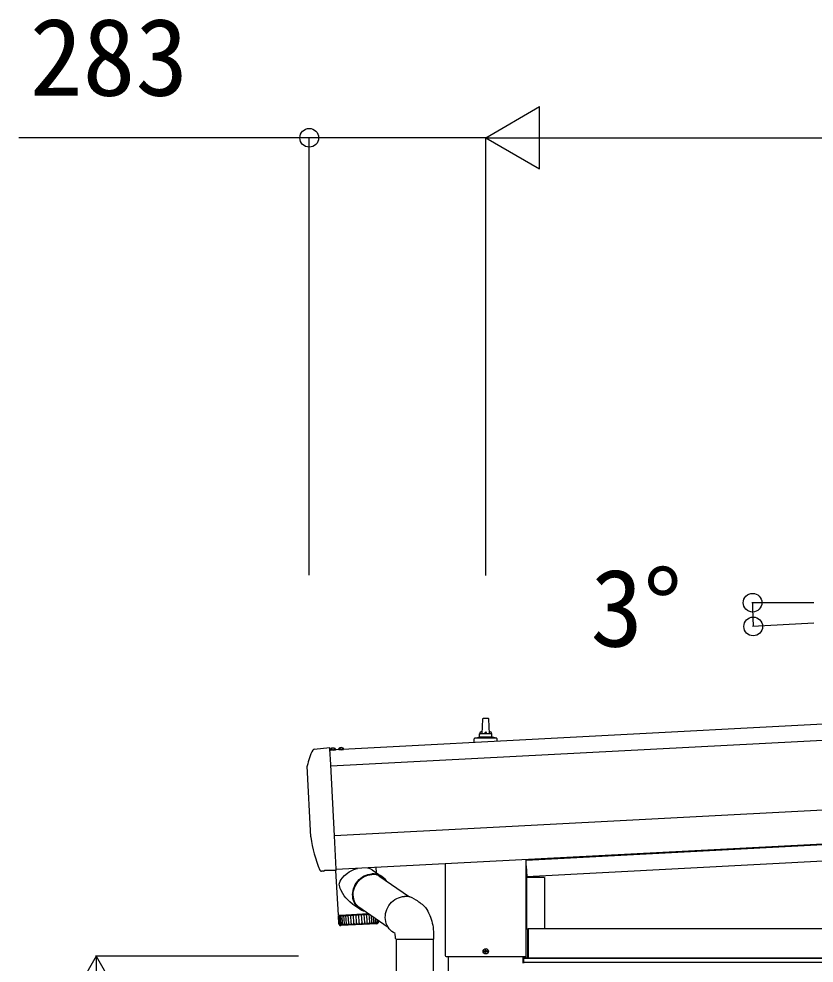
# Model space of a CAD drawing. Units: millimetres, scale not verified. Extents: x -8750 to 8750, y -13000 to 12944.
# Drawn here: x 3666 to 4942, y 5376 to 6890 of the extents above; entities that cross this region are included whole.
import ezdxf
from ezdxf.enums import TextEntityAlignment as Align

# ---------------------------------------------------------------- set-up
doc = ezdxf.new("R2010")
doc.units = ezdxf.units.MM
doc.header["$LTSCALE"] = 70
doc.layers.add('0-4_YKK_A1', color=4, linetype='Continuous')
doc.layers.add('0-5_YKK_D', color=6, linetype='Continuous')
doc.styles.add('ＭＳ ゴシック', font='')
doc.styles.get('ＭＳ ゴシック').set_extended_font_data('MS Gothic')

msp = doc.modelspace()

# ---------------------------------------------------------------- linework, layer by layer
at = {"layer": '0-4_YKK_A1'}
for p, q in [((6095.7, 5819.09), (4165.37, 5717.93)), ((6161.86, 5796.72), (4166.72, 5692.16)), ((4409.93, 5767.42), (4409.2, 5743.89)), ((4419.47, 5768.39), (4410.93, 5768.39)), ((4421.2, 5743.89), (4420.47, 5767.42)), ((4397.71, 5737.08), (4404.44, 5738.71)), ((4425.58, 5738.89), (4404.82, 5738.89)), ((4405.2, 5739.68), (4405.2, 5743.89)), ((4424.2, 5743.89), (4406.2, 5743.89)), ((4425.2, 5739.68), (4425.2, 5743.89)), ((4432.69, 5737.08), (4425.96, 5738.71)), ((4140.15, 5719.49), (4165, 5722.1)), ((4165.15, 5722.11), (4165.15, 5722.12)), ((4165.22, 5720.81), (4165.15, 5722.11)), ((4396.95, 5730.08), (4396.95, 5736.11)), ((4433.07, 5736.89), (4397.33, 5736.89)), ((4433.45, 5732), (4433.45, 5736.11)), ((4166.43, 5718.48), (4166.55, 5719.46)), ((4166.43, 5718.48), (4166.55, 5717.99)), ((4166.55, 5717.99), (4174.18, 5718.39)), ((4167.93, 5720.64), (4169.21, 5718.39)), ((4169.21, 5718.39), (4170.38, 5717.84)), ((4171.49, 5718.51), (4170.38, 5717.84)), ((4172.53, 5720.88), (4171.49, 5718.51)), ((4174.25, 5718.89), (4174.02, 5719.86)), ((4179.41, 5719.16), (4179.54, 5720.14)), ((4179.41, 5719.16), (4179.53, 5718.67)), ((4179.53, 5718.67), (4187.17, 5719.07)), ((4180.92, 5721.32), (4182.19, 5719.07)), ((4182.19, 5719.07), (4183.37, 5718.52)), ((4184.48, 5719.19), (4183.37, 5718.52)), ((4185.51, 5721.56), (4184.48, 5719.19)), ((4187.23, 5719.57), (4187, 5720.54)), ((4134.77, 5578.62), (4128.82, 5692.04)), ((4166.62, 5694.02), (4166.58, 5694.8)), ((4172.57, 5580.6), (4166.62, 5694.02)), ((6173.55, 5685.47), (4172.57, 5580.6)), ((6179.24, 5631.41), (4175.41, 5526.39)), ((4480.2, 5541.45), (6157.7, 5629.36)), ((6172.08, 5603.58), (4481.1, 5514.96)), ((4172.58, 5580.39), (4172.57, 5580.6)), ((4175.38, 5527.03), (4172.58, 5580.39)), ((4480.12, 5388.4), (4480.12, 5542.36)), ((4480.2, 5388.4), (4480.2, 5542.36)), ((4175.49, 5524.89), (4175.48, 5525.08)), ((4233.23, 5525.99), (4249.29, 5514.93)), ((4238.92, 5529.72), (4239.34, 5521.78)), ((4350.2, 5535.55), (4350.2, 5388.4)), ((4350.28, 5535.55), (4350.28, 5388.4)), ((4480.2, 5532.1), (4481.1, 5514.96)), ((4155.54, 5523.85), (4151.92, 5523.85)), ((4156.92, 5524.84), (4156.27, 5524.16)), ((4175.49, 5524.89), (4156.54, 5524.84)), ((4178.84, 5453.27), (4175.09, 5524.89)), ((4243.97, 5516.47), (4293.02, 5482.68)), ((4480.7, 5513.9), (4480.7, 5431.4)), ((4509.5, 5513.9), (4480.7, 5513.9)), ((4509.5, 5513.9), (4509.5, 5431.4)), ((4213.45, 5462.88), (4202.24, 5470.6)), ((4258.85, 5433.73), (4210.11, 5467.3)), ((4178.84, 5453.27), (4181.99, 5453.43)), ((4179.16, 5452.28), (4178.96, 5452.27)), ((4179.87, 5439.16), (4178.96, 5452.27)), ((4179.16, 5452.28), (4179.61, 5452.31)), ((4180.47, 5438.98), (4179.53, 5452.3)), ((4179.83, 5452.32), (4179.54, 5452.3)), ((4179.83, 5452.32), (4180.79, 5452.37)), ((4181.1, 5452.39), (4180.7, 5452.36)), ((4181.65, 5438.84), (4180.7, 5452.37)), ((4181.1, 5452.39), (4182.18, 5452.44)), ((4181.99, 5453.43), (4226.83, 5455.78)), ((4182.18, 5452.44), (4182.58, 5452.46)), ((4183.4, 5438.59), (4182.43, 5452.46)), ((4182.95, 5452.48), (4182.44, 5452.46)), ((4182.95, 5452.48), (4184.13, 5452.54)), ((4183.41, 5452.51), (4183.34, 5453.5)), ((4184.13, 5452.54), (4184.65, 5452.57)), ((4184.65, 5452.57), (4184.7, 5452.57)), ((4185.34, 5452.61), (4184.7, 5452.57)), ((4185.76, 5439.56), (4185.02, 5452.59)), ((4185.34, 5452.61), (4186.61, 5452.67)), ((4186.05, 5453.65), (4186.11, 5452.65)), ((4186.61, 5452.67), (4187.23, 5452.71)), ((4187.23, 5452.71), (4187.47, 5452.72)), ((4188.23, 5452.76), (4187.47, 5452.72)), ((4188.58, 5439.71), (4187.85, 5452.74)), ((4188.23, 5452.76), (4189.55, 5452.83)), ((4189.55, 5452.83), (4190.28, 5452.87)), ((4190.28, 5452.87), (4190.7, 5452.89)), ((4191.56, 5452.93), (4190.7, 5452.89)), ((4191.85, 5439.88), (4191.13, 5452.91)), ((4191.56, 5452.93), (4192.91, 5453)), ((4192.91, 5453), (4193.72, 5453.05)), ((4193.72, 5453.05), (4194.32, 5453.08)), ((4195.27, 5453.13), (4194.32, 5453.08)), ((4195.51, 5440.07), (4194.79, 5453.1)), ((4195.27, 5453.13), (4196.62, 5453.2)), ((4196.62, 5453.2), (4197.5, 5453.24)), ((4197.5, 5453.24), (4198.26, 5453.28)), ((4199.28, 5453.34), (4198.26, 5453.28)), ((4199.48, 5440.28), (4198.77, 5453.31)), ((4199.28, 5453.34), (4200.61, 5453.41)), ((4200.61, 5453.41), (4201.54, 5453.46)), ((4201.54, 5453.46), (4202.45, 5453.5)), ((4203.51, 5453.56), (4202.45, 5453.5)), ((4203.68, 5440.5), (4202.98, 5453.53)), ((4205.76, 5453.68), (4206.8, 5453.73)), ((4207.87, 5453.79), (4206.8, 5453.73)), ((4208.03, 5440.73), (4207.33, 5453.76)), ((4207.89, 5453.79), (4207.87, 5453.79)), ((4210.08, 5453.9), (4211.22, 5453.96)), ((4212.18, 5454.01), (4211.22, 5453.96)), ((4212.46, 5440.96), (4211.7, 5453.99)), ((4212.33, 5454.02), (4212.18, 5454.01)), ((4212.33, 5454.02), (4213.43, 5454.08)), ((4213.43, 5454.08), (4214.41, 5454.13)), ((4214.41, 5454.13), (4215.65, 5454.2)), ((4216.48, 5454.24), (4215.65, 5454.2)), ((4216.86, 5441.19), (4216.06, 5454.22)), ((4216.73, 5454.25), (4216.48, 5454.24)), ((4216.73, 5454.25), (4217.72, 5454.3)), ((4217.72, 5454.3), (4218.67, 5454.35)), ((4218.67, 5454.35), (4219.97, 5454.42)), ((4220.68, 5454.46), (4219.97, 5454.42)), ((4221.16, 5441.41), (4220.33, 5454.44)), ((4221.02, 5454.48), (4220.68, 5454.46)), ((4221.02, 5454.48), (4221.87, 5454.52)), ((4221.87, 5454.52), (4222.78, 5454.57)), ((4222.78, 5454.57), (4224.12, 5454.64)), ((4225.12, 5454.69), (4224.69, 5454.67)), ((4225.12, 5454.69), (4225.81, 5454.73)), ((4228.18, 5454.85), (4228.02, 5454.84)), ((4229.12, 5441.83), (4228.45, 5454.67)), ((4232.63, 5442.02), (4232.24, 5452.06)), ((4235.72, 5442.18), (4235.39, 5449.89)), ((4180.03, 5438.41), (4179.87, 5439.25)), ((4240.42, 5439.47), (4182.95, 5436.46)), ((4208.49, 5439.94), (4208.51, 5439.9)), ((4212.8, 5440.36), (4212.91, 5440.13)), ((4217.08, 5440.79), (4217.29, 5440.36)), ((4221.16, 5441.41), (4221.27, 5441.21)), ((4221.27, 5441.21), (4221.56, 5440.59)), ((4224.88, 5440.76), (4225.28, 5441.63)), ((4228.74, 5440.96), (4229.04, 5441.62)), ((4229.04, 5441.62), (4229.12, 5441.83)), ((4232.27, 5441.15), (4232.47, 5441.59)), ((4232.47, 5441.59), (4232.63, 5442.02)), ((4235.39, 5441.31), (4235.49, 5441.55)), ((4235.49, 5441.55), (4235.72, 5442.18)), ((4238.05, 5441.45), (4238.06, 5441.49)), ((4238.49, 5441.47), (4238.27, 5447.91)), ((4240.37, 5446.46), (4240.53, 5441.81)), ((4241.91, 5445.4), (4242.03, 5442.08)), ((4242.86, 5444.75), (4242.94, 5442.34)), ((4243.19, 5444.51), (4243.26, 5442.57)), ((4482.9, 5384.4), (4482.9, 5431.4)), ((4483.2, 5431.4), (4483.2, 5384.4)), ((6169.7, 5431.4), (4483.2, 5431.4)), ((4271.35, 5415.05), (4271.35, 4861.78)), ((4331.05, 5415.05), (4331.05, 4861.78)), ((4411, 5395.83), (4414.28, 5395.83)), ((4411, 5394.98), (4414.28, 5394.98)), ((4413.2, 5395.8), (4414.19, 5395.8)), ((4413.2, 5395), (4414.19, 5395)), ((4414.19, 5395.8), (4414.7, 5395.94)), ((4414.19, 5395), (4414.7, 5394.86)), ((4414.83, 5394.35), (4414.7, 5394.86)), ((4414.83, 5393.36), (4414.83, 5394.35)), ((4415.63, 5397.44), (4415.63, 5396.45)), ((4415.63, 5396.45), (4415.77, 5395.94)), ((4415.63, 5394.35), (4415.77, 5394.86)), ((4415.63, 5393.36), (4415.63, 5394.35)), ((4416.28, 5395.8), (4415.77, 5395.94)), ((4416.28, 5395), (4415.77, 5394.86)), ((4416.18, 5395.83), (4419.46, 5395.83)), ((4416.18, 5394.98), (4419.46, 5394.98)), ((4417.27, 5395.8), (4416.28, 5395.8)), ((4417.27, 5395), (4416.28, 5395)), ((4351.7, 5386.98), (4478.7, 5386.98)), ((4351.7, 5386.9), (4478.7, 5386.9)), ((4475.2, 5376.4), (4475.2, 5386.9)), ((4475.7, 5384.4), (6172.7, 5384.4)), ((4475.7, 5384.4), (4475.7, 5376.4)), ((4475.7, 5384.4), (4475.7, 5376.4)), ((6172.7, 5384.4), (4475.7, 5384.4)), ((6172.7, 5377.4), (4475.7, 5377.4)), ((4480, 5384.4), (4480, 5387.65))]:
    msp.add_line(p, q, dxfattribs=at)
for points in [[(4166.58, 5694.8), (4165.3, 5719.31), (4165.22, 5720.81)], [(4166.43, 5718.48), (4174.25, 5718.89), (4174.18, 5718.39)], [(4179.41, 5719.16), (4187.23, 5719.57), (4187.17, 5719.07)], [(4149.17, 5525.66), (4149.31, 5525.37), (4149.48, 5525.11), (4149.67, 5524.86), (4149.9, 5524.63), (4150.14, 5524.43), (4150.4, 5524.26), (4150.69, 5524.11), (4150.98, 5524), (4151.28, 5523.91), (4151.6, 5523.86), (4151.92, 5523.85)], [(4175.48, 5525.08), (4175.48, 5525.11), (4175.47, 5525.18), (4175.47, 5525.28), (4175.46, 5525.41), (4175.45, 5525.57), (4175.44, 5525.75), (4175.43, 5525.97), (4175.42, 5526.2), (4175.41, 5526.46), (4175.39, 5526.74), (4175.38, 5527.03)], [(4202.26, 5470.63), (4201.78, 5470.92), (4197.19, 5474.59), (4194.01, 5477.66), (4191.11, 5480.93), (4188.43, 5484.41), (4186.03, 5488.03), (4183, 5493.64), (4181.91, 5496.16), (4181, 5498.84), (4180.52, 5501.08), (4180.42, 5502.91), (4180.63, 5504.65), (4181.14, 5506.39), (4181.85, 5508), (4183.21, 5510.33), (4184.83, 5512.54), (4188.82, 5516.79), (4193.67, 5520.7), (4196.48, 5522.54), (4199.51, 5524.25), (4203.83, 5526.25), (4208.49, 5527.88), (4209.8, 5528.19)], [(4225.75, 5529.03), (4226.03, 5528.99), (4229.38, 5528), (4232.33, 5526.57), (4233.19, 5525.94)], [(4222.17, 5458.99), (4219.44, 5459.81), (4216.62, 5461.01), (4213.98, 5462.52), (4211.53, 5464.33), (4209.31, 5466.42), (4207.33, 5468.77), (4205.63, 5471.34), (4204.22, 5474.11), (4203.12, 5477.05), (4202.34, 5480.13), (4201.89, 5483.3), (4201.77, 5486.54), (4201.99, 5489.8), (4202.54, 5493.05), (4203.41, 5496.26), (4204.6, 5499.38), (4206.1, 5502.39), (4207.88, 5505.24), (4209.93, 5507.91), (4212.22, 5510.36), (4214.73, 5512.57), (4217.43, 5514.51), (4220.29, 5516.16), (4223.27, 5517.5), (4226.34, 5518.51), (4229.47, 5519.19), (4232.62, 5519.53)], [(4219.29, 5460.98), (4218.27, 5461.4), (4215.59, 5462.76), (4213.1, 5464.42), (4210.83, 5466.37), (4208.79, 5468.59), (4207.02, 5471.04), (4205.54, 5473.71), (4204.36, 5476.55), (4203.49, 5479.54), (4202.96, 5482.63), (4202.75, 5485.8), (4202.88, 5489.01), (4203.35, 5492.21), (4204.14, 5495.38), (4205.25, 5498.47), (4206.67, 5501.45), (4208.38, 5504.28), (4210.36, 5506.93), (4212.58, 5509.37), (4215.03, 5511.57), (4217.66, 5513.5), (4220.46, 5515.15), (4223.38, 5516.49), (4226.4, 5517.5), (4229.48, 5518.18), (4232.58, 5518.52)], [(4267.28, 5425.64), (4264.86, 5427.27), (4262.5, 5429.3), (4260.39, 5431.6), (4258.55, 5434.14), (4257.01, 5436.91), (4255.79, 5439.86), (4254.89, 5442.95), (4254.33, 5446.17), (4254.12, 5449.46), (4254.25, 5452.78), (4254.74, 5456.11), (4255.56, 5459.4), (4256.71, 5462.6), (4258.18, 5465.69), (4259.96, 5468.63), (4262.01, 5471.38), (4264.32, 5473.91), (4266.85, 5476.19), (4269.59, 5478.2), (4272.49, 5479.91), (4275.53, 5481.3), (4278.66, 5482.35), (4281.85, 5483.05), (4285.07, 5483.4)], [(4301.19, 5479.18), (4303.3, 5477.8), (4305.17, 5476.53), (4306.8, 5475.38), (4308.19, 5474.39), (4309.6, 5473.38), (4311.29, 5472.15), (4313.17, 5470.73), (4314.68, 5469.45), (4316.12, 5468.03), (4318.46, 5465.34), (4320.59, 5462.38), (4322.32, 5459.56), (4323.74, 5456.88), (4324.64, 5455), (4325.65, 5452.69), (4326.74, 5449.92), (4327.73, 5447.09), (4328.72, 5443.62), (4329.49, 5440.47), (4330.19, 5437.09), (4330.72, 5433.9), (4331.14, 5430.49), (4331.42, 5427.29), (4331.55, 5424.47), (4331.61, 5422.84), (4331.63, 5421.1), (4331.56, 5420.27), (4331.5, 5419.36), (4331.4, 5415.05)], [(4203.51, 5453.56), (4204.79, 5453.63), (4205.76, 5453.68)], [(4207.89, 5453.79), (4209.09, 5453.85), (4210.08, 5453.9)], [(4225.28, 5441.63), (4224.69, 5454.67), (4224.12, 5454.64)], [(4225.81, 5454.73), (4226.66, 5454.77), (4228.02, 5454.84)], [(4181.14, 5437.26), (4181.23, 5437.14), (4181.23, 5437.1), (4181.14, 5437.14), (4180.98, 5437.25)], [(4182.1, 5437.31), (4182.14, 5437.19), (4182.1, 5437.15), (4181.96, 5437.18), (4181.76, 5437.29)], [(4183.63, 5437.39), (4183.63, 5437.27), (4183.54, 5437.22), (4183.36, 5437.25), (4183.13, 5437.36)], [(4185.7, 5437.5), (4185.66, 5437.37), (4185.53, 5437.33), (4185.31, 5437.36), (4185.05, 5437.46)], [(4188.28, 5437.63), (4188.2, 5437.51), (4188.02, 5437.46), (4187.78, 5437.48), (4187.49, 5437.59)], [(4191.32, 5437.79), (4191.19, 5437.66), (4190.98, 5437.61), (4190.7, 5437.64), (4190.4, 5437.74)], [(4208.03, 5440.73), (4208.03, 5440.73), (4208.04, 5440.72), (4208.04, 5440.71), (4208.05, 5440.7), (4208.26, 5440.33), (4208.49, 5439.94)], [(4212.08, 5440.09), (4212.26, 5440.52), (4212.36, 5440.74), (4212.43, 5440.9), (4212.45, 5440.94), (4212.45, 5440.95), (4212.46, 5440.96), (4212.46, 5440.96), (4212.46, 5440.96)], [(4230.99, 5439.87), (4230.69, 5439.73), (4230.4, 5439.68), (4230.17, 5439.71), (4230.01, 5439.82)], [(4234.15, 5440.04), (4233.86, 5439.9), (4233.6, 5439.85), (4233.4, 5439.88), (4233.28, 5439.99)], [(4236.87, 5440.18), (4236.6, 5440.04), (4236.37, 5439.99), (4236.21, 5440.02), (4236.13, 5440.14)], [(4239.1, 5440.29), (4238.86, 5440.16), (4238.66, 5440.11), (4238.54, 5440.15), (4238.51, 5440.26)], [(4240.79, 5440.38), (4240.58, 5440.25), (4240.43, 5440.2), (4240.35, 5440.24), (4240.36, 5440.36)], [(4241.92, 5440.44), (4241.74, 5440.31), (4241.63, 5440.27), (4241.6, 5440.31), (4241.65, 5440.43)], [(4242.46, 5440.47), (4242.32, 5440.34), (4242.25, 5440.3), (4242.27, 5440.34), (4242.36, 5440.47)], [(4269.52, 5424.26), (4268.65, 5424.82), (4267.28, 5425.64)], [(4271.1, 5415.05), (4270.69, 5416.16), (4270.52, 5416.71), (4270.38, 5418.03), (4270.29, 5419.38), (4270.15, 5420.66), (4269.79, 5422.99), (4269.43, 5424.7), (4269.33, 5425.18), (4269.3, 5425.41), (4269.26, 5425.48), (4269.26, 5425.48)], [(4480.2, 5431.4), (4483.2, 5431.4), (4483.2, 5384.4), (4479.7, 5384.4), (4479.7, 5387.28)], [(4271.1, 5415.05), (4311.76, 5415.05), (4331.4, 5415.05)], [(4414.83, 5397.44), (4414.83, 5396.45), (4414.7, 5395.94)], [(4355.2, 5386.98), (4355.2, 2484.4), (4355.2, 2184.4)]]:
    msp.add_lwpolyline(points, dxfattribs=at)
msp.add_circle((4415.23, 5395.4), 4.25, dxfattribs=at)
for centre, radius, start, end in [((4410.93, 5767.39), 1, 90, 178.60509), ((4419.47, 5767.39), 1, 1.39491, 90), ((4397.95, 5736.11), 1, 103.62699, 180), ((4404.2, 5739.68), 1, 283.62699, 0), ((4409.29, 5743.26), 4.13, 90, 171.17633), ((4406.2, 5742.89), 1, 90, 180), ((4418.53, 5743.89), 4.83, 133.60282, 180), ((4411.87, 5743.89), 4.83, 0, 46.39718), ((4421.11, 5743.26), 4.13, 8.82367, 90), ((4424.2, 5742.89), 1, 0, 90), ((4426.2, 5739.68), 1, 180, 256.37301), ((4432.45, 5736.11), 1, 0, 76.37301), ((4183.53, 5715.37), 6.5, 62.36409, 123.63591), ((4167.45, 5719.35), 0.9, 123.63591, 173), ((4170.55, 5714.69), 6.5, 62.36409, 123.63591), ((4173.15, 5719.65), 0.9, 13, 62.36409), ((4180.43, 5720.04), 0.9, 123.63591, 173), ((4186.13, 5720.33), 0.9, 13, 62.36409), ((4234.18, 5492.98), 25.58, 42.13882, 93.58949), ((4234.29, 5493.19), 26.4, 34.55523, 93.63291), ((4232.66, 5494.52), 24.69, 48.14986, 66.62586), ((4286.66, 5456.55), 26.9, 57.27516, 93.3931), ((4226.58, 5485.69), 24.68, 224.25812, 242.73832), ((4182.87, 5439.56), 3.02, 185.91453, 202.35581), ((4182.79, 5439.38), 2.93, 199.398, 273.26223), ((4182.67, 5439.48), 2.8, 202.38791, 232.77578), ((4183.32, 5439.18), 2.86, 178.03574, 195.12013), ((4183.65, 5439.84), 3.23, 189.89385, 205.45918), ((4183.68, 5439.25), 3.23, 194.58416, 218.11408), ((4183.26, 5439.67), 2.81, 205.81108, 237.88385), ((4184.64, 5439.05), 3, 174.31202, 190.55002), ((4185.09, 5440.18), 3.54, 193.61346, 208.07187), ((4185.93, 5439.28), 4.31, 190.45936, 207.22562), ((4184.5, 5439.89), 2.88, 208.69801, 241.63692), ((4186.63, 5438.92), 3.24, 170.7616, 185.84048), ((4192.54, 5439.65), 9.2, 186.62371, 194.22807), ((4187.24, 5440.61), 3.98, 197.06069, 210.11163), ((4186.34, 5440.14), 2.97, 210.99965, 244.33214), ((4189.31, 5438.77), 3.64, 167.55131, 181.06656), ((4162.22, 5437.47), 23.48, 0.05497, 3.00795), ((4190.08, 5441.14), 4.6, 200.14943, 211.6103), ((4188.72, 5440.38), 3.05, 212.70526, 246.19055), ((4183.05, 5438.92), 5.39, 346.18483, 359.28391), ((4192.72, 5438.58), 4.29, 164.7632, 176.36165), ((4193.63, 5441.83), 5.48, 202.82802, 212.59487), ((4191.6, 5440.61), 3.11, 213.82079, 247.36401), ((4188.21, 5439.31), 3.46, 333.94912, 355.20906), ((4196.92, 5438.27), 5.32, 162.39662, 171.89968), ((4197.73, 5442.6), 6.47, 204.90022, 213.25603), ((4194.9, 5440.82), 3.14, 214.3558, 247.94645), ((4194.2, 5438.65), 0.874, 237.02377, 308.97622), ((4192.42, 5439.67), 2.88, 323.98911, 350.86596), ((4202.27, 5437.68), 7.17, 160.54677, 167.71042), ((4203.02, 5443.86), 8.41, 206.74356, 213.22008), ((4198.57, 5441.01), 3.13, 214.31617, 247.98313), ((4197.91, 5438.99), 1.02, 239.97325, 306.0267), ((4196.54, 5440.05), 2.72, 316.29422, 346.54918), ((4210.27, 5436.2), 11.54, 159.28362, 163.80324), ((4210.46, 5446.18), 12.47, 208.23252, 212.61887), ((4202.53, 5441.17), 3.09, 213.70048, 247.47538), ((4201.88, 5439.32), 1.14, 241.89247, 304.10757), ((4200.75, 5440.45), 2.73, 310.52762, 342.55299), ((4254.07, 5421.08), 54, 158.92344, 159.9042), ((4231.37, 5456.2), 31.83, 209.55291, 211.27086), ((4206.7, 5441.29), 3.01, 212.49996, 246.38049), ((4206.05, 5439.62), 1.22, 243.02692, 302.97308), ((4205.05, 5440.86), 2.81, 306.2873, 339.07145), ((4210.76, 5439.1), 3.17, 149.26298, 166.23317), ((4211.02, 5441.39), 2.92, 210.70216, 244.60713), ((4210.33, 5439.89), 1.26, 243.50595, 302.49403), ((4209.4, 5441.27), 2.93, 303.22455, 336.19853), ((4243.81, 5458.3), 35.83, 208.94091, 210.0426), ((4215.39, 5441.47), 2.81, 208.29827, 242.00606), ((4214.63, 5440.1), 1.25, 243.38047, 302.61951), ((4213.73, 5441.66), 3.05, 301.07538, 333.96288), ((3913.82, 5576.81), 332.01, 335.72524, 335.8896), ((4171.86, 5416.07), 51.54, 28.65388, 29.16691), ((4219.76, 5441.53), 2.73, 205.29664, 238.35825), ((4218.88, 5440.27), 1.2, 242.63671, 303.36329), ((4217.98, 5442.01), 3.15, 299.65495, 332.35998), ((4205.81, 5447.88), 16.66, 333.88439, 337.16933), ((4224.07, 5441.59), 2.7, 201.74507, 233.36768), ((4222.98, 5440.38), 1.1, 241.19314, 304.807), ((4222.06, 5442.3), 3.22, 298.84352, 331.37478), ((4219.78, 5438.75), 6.2, 19.25654, 27.61202), ((4228.28, 5441.65), 2.78, 197.75702, 226.67462), ((4226.87, 5440.45), 0.963, 238.87452, 307.12548), ((4225.9, 5442.54), 3.25, 298.57345, 330.99067), ((4221.05, 5438.31), 8.81, 17.77038, 23.55694), ((4232.45, 5441.73), 3.1, 193.5303, 217.92504), ((4229.43, 5442.71), 3.24, 298.82231, 331.20293), ((4227.36, 5439.9), 5.67, 13.05003, 21.89705), ((4236.81, 5441.81), 3.97, 189.04795, 207.20907), ((4232.57, 5442.81), 3.19, 299.60867, 332.01311), ((4231.6, 5440.71), 4.38, 8.25489, 19.56874), ((4243.92, 5442.08), 8.03, 185.29789, 193.99997), ((4235.27, 5442.84), 3.11, 300.99496, 333.43146), ((4234.33, 5443.22), 4.11, 335.13839, 347.34823), ((4234.82, 5441.26), 3.68, 3.3948, 16.70731), ((4192.54, 5440.28), 45.96, 359.9843, 1.49356), ((4237.46, 5442.81), 3, 303.09463, 335.47065), ((4236.84, 5443.02), 3.65, 336.43607, 350.57151), ((4234.26, 5441.84), 6.28, 346.34464, 357.61263), ((4240.26, 5442.47), 3, 273, 313.12034), ((4237.28, 5441.67), 3.26, 358.50264, 13.47218), ((4239.08, 5442.73), 2.9, 306.08404, 338.13465), ((4238.23, 5442.08), 3.8, 334.20477, 353.59734), ((4238.69, 5442.85), 3.31, 338.75824, 354.09724), ((4240.09, 5442.6), 2.83, 310.21655, 341.39895), ((4239.02, 5441.99), 3.01, 353.74343, 9.92729), ((4239.86, 5442.27), 3.08, 324.21117, 349.48555), ((4240.42, 5442.44), 2.83, 315.84165, 345.16855), ((4239.85, 5442.67), 3.08, 341.63795, 357.87659), ((4240.05, 5442.24), 2.89, 349.25076, 6.1851), ((4240.26, 5442.47), 3, 339.20363, 346.52368), ((4240.32, 5442.48), 2.94, 345.04047, 1.83027), ((4240.26, 5442.47), 3, 346.52368, 355.46591), ((4240.89, 5442.48), 2.38, 353.93196, 2.20614), ((4415.31, 5395.4), 2.15, 169.27785, 190.72215), ((4415.23, 5395.33), 2.15, 79.27785, 100.72215), ((4415.23, 5395.48), 2.15, 259.27785, 280.72215), ((4415.16, 5395.4), 2.15, 349.27785, 10.72215), ((4351.7, 5388.4), 1.5, 180, 270), ((4351.7, 5388.4), 1.42, 180, 270), ((4478.7, 5388.4), 1.42, 270, 0), ((4478.7, 5388.4), 1.5, 270, 0)]:
    msp.add_arc(centre, radius, start, end, dxfattribs=at)
for centre, major_axis, ratio, start_param, end_param in [((4165.31, 5719.12), (-4.22, -0.46), 0.706571, 4.6734915, 4.7085183), ((4230.02, 5671.11), (103.3, 5.41), 0.99863, 2.6194896, 2.8774017), ((4140.46, 5716.51), (-3, -0.16), 0.99863, 4.7647489, 5.7610822), ((4131.82, 5692.2), (-3, -0.16), 0.99863, 6.0189944, 6.2831853), ((4137.77, 5578.78), (-3, -0.16), 0.99863, 0, 0.0723165), ((4327.85, 5602.58), (194.3, 10.18), 0.99863, 3.2139091, 3.4962183), ((4155.55, 5524.85), (-0.69, -0.727), 0.9974, 0.7579542, 1.5707963)]:
    msp.add_ellipse(centre, major_axis=major_axis, ratio=ratio, start_param=start_param, end_param=end_param, dxfattribs=at)
at = {"layer": '0-5_YKK_D'}
for p, q in [((4415.2, 6699.5), (4501.8, 6749.5)), ((4501.8, 6649.5), (4501.8, 6749.5)), ((4132.18, 5998.33), (4132.18, 6700.5)), ((4415.2, 6000.51), (4415.2, 6700.5)), ((4415.2, 5997.78), (4415.2, 6700.5)), ((4415.2, 6699.5), (4501.8, 6649.5)), ((4415.2, 6699.5), (4588.41, 6699.5)), ((4515.2, 6699.5), (6107.7, 6699.5)), ((4941.57, 5954.21), (4842.32, 5954.21)), ((4941.57, 5921.17), (4843.32, 5916.02)), ((3790.2, 5387.39), (3740.2, 5300.79)), ((4115.2, 5387.39), (3789.2, 5387.39)), ((3790.2, 5387.39), (3840.2, 5300.79)), ((3790.2, 5387.39), (3790.2, 5214.19))]:
    msp.add_line(p, q, dxfattribs=at)
msp.add_lwpolyline([(4415.2, 6699.5), (4132.18, 6699.5), (3666.38, 6699.5)], dxfattribs=at)
for centre in [(4132.18, 6699.5), (4843.32, 5954.21), (4844.32, 5916.07)]:
    msp.add_circle(centre, 15, dxfattribs=at)
msp.add_arc((5572.01, 5954.21), 728.68, 180, 183, dxfattribs=at)

# ---------------------------------------------------------------- texts
at = {"layer": '0-5_YKK_D', "style": 'ＭＳ ゴシック'}
for s, p in [('283', (3683.82, 6729.5)), ('3°', (4583.13, 5846.39))]:
    msp.add_text(s, height=124.6, dxfattribs=at).set_placement(p, align=Align.BOTTOM_LEFT)

doc.saveas('drawing.dxf')
